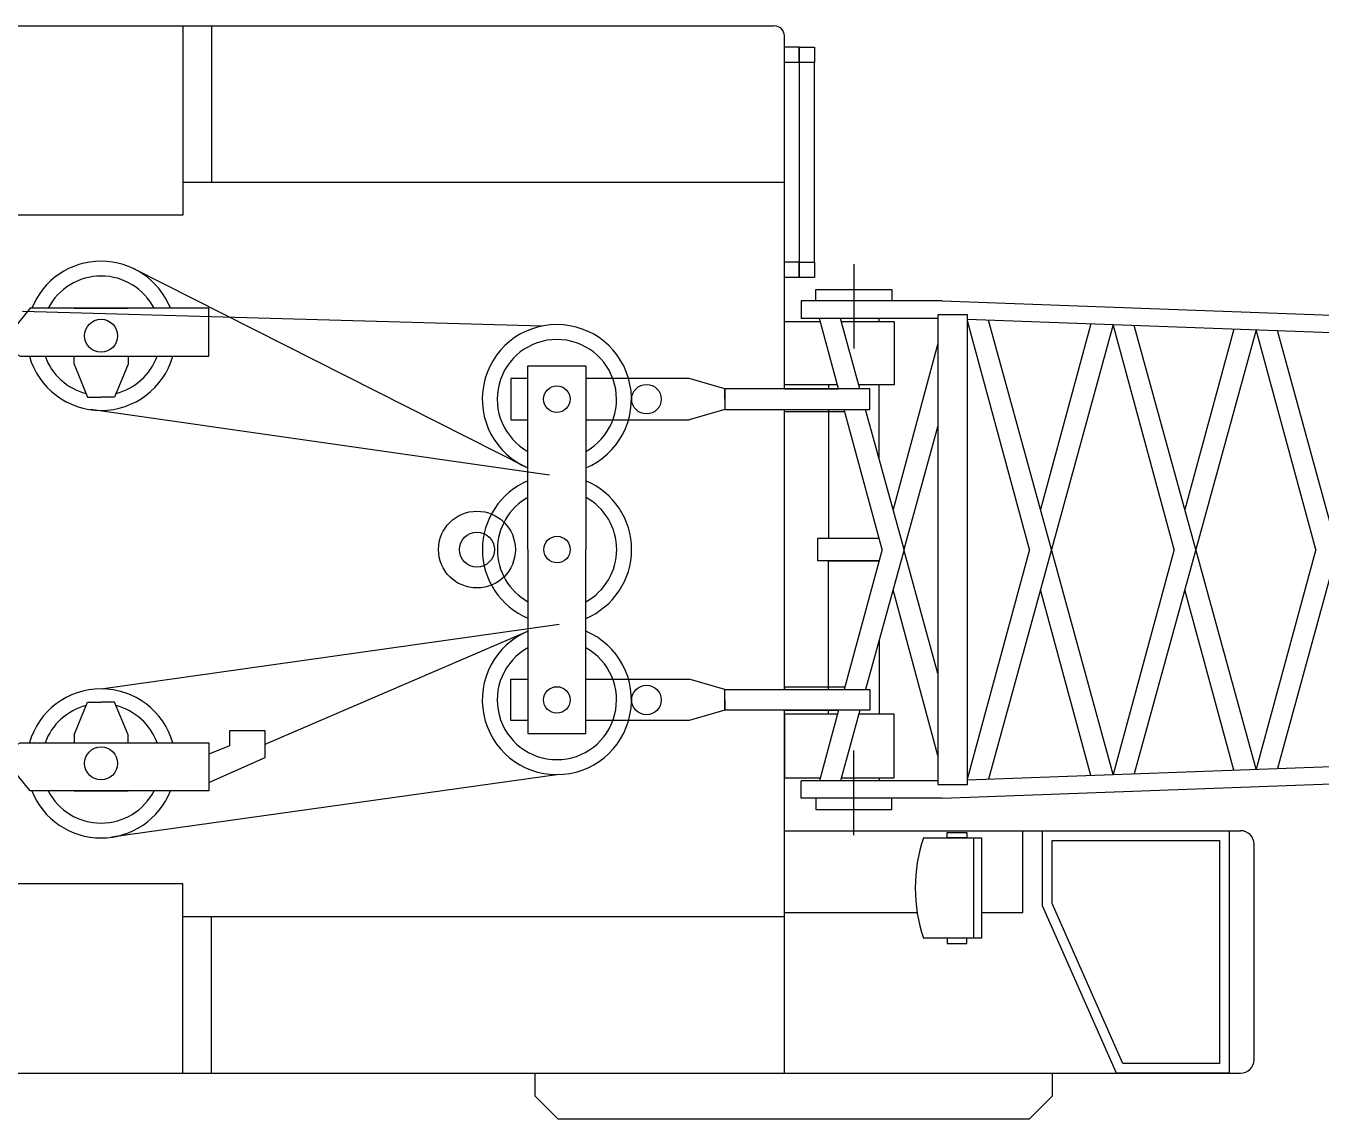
# Model space of a CAD drawing. Header units: inches. Extents: x -11313 to -10532, y -2328 to -2195.
# Drawn here: x -11229.2 to -11077.2, y -2328.2 to -2200 of the extents above; entities that cross this region are included whole.
import ezdxf

# ---------------------------------------------------------------- set-up
doc = ezdxf.new("R2010")
doc.units = ezdxf.units.IN
doc.header["$MEASUREMENT"] = 0

msp = doc.modelspace()

# ---------------------------------------------------------------- linework, layer by layer
at = {"color": 0, "linetype": 'Continuous'}
for p, q in [((-11296.49572, -2199.99382), (-11141.34753, -2199.99382)), ((-11210.75133, -2199.99382), (-11210.75133, -2222.19802)), ((-11207.36972, -2199.99382), (-11207.36972, -2218.34415)), ((-11140.16643, -2242.56057), (-11140.16643, -2201.17492)), ((-11132.01708, -2227.91985), (-11132.01708, -2237.84124)), ((-11121.66641, -2232.24268), (-11138.18276, -2232.24268)), ((-11138.18276, -2232.24268), (-11138.18276, -2234.29093)), ((-11121.66641, -2232.24268), (-10841.54235, -2242.51764)), ((-11122.15443, -2234.29093), (-11138.18276, -2234.29093)), ((-11133.806, -2242.56057), (-11136.05217, -2234.29093)), ((-11131.30764, -2242.56057), (-11133.58092, -2234.29093)), ((-11118.67867, -2234.4019), (-10841.54235, -2244.56727)), ((-11111.39426, -2261.41114), (-11118.67867, -2234.59242)), ((-11108.83409, -2261.41114), (-11116.23416, -2234.49157)), ((-11104.23173, -2234.93182), (-11110.12991, -2256.69728)), ((-11101.61155, -2235.02792), (-11108.8473, -2261.41114)), ((-11094.44542, -2261.41114), (-11101.61155, -2235.02792)), ((-11091.88525, -2261.41114), (-11099.11268, -2235.11958)), ((-11087.44971, -2235.54738), (-11093.18107, -2256.69728)), ((-11084.83151, -2235.64342), (-11091.89847, -2261.41114)), ((-11077.83256, -2261.41114), (-11084.83151, -2235.64342)), ((-11075.2724, -2261.41114), (-11082.33061, -2235.73515)), ((-11122.15443, -2237.26064), (-11127.42152, -2256.69728)), ((-11140.16643, -2277.83957), (-11140.16643, -2244.98271)), ((-11128.68587, -2261.41114), (-11133.1481, -2244.98271)), ((-11126.1257, -2261.41114), (-11130.6418, -2244.98271)), ((-11122.15443, -2246.8828), (-11126.13891, -2261.41114)), ((-11128.68587, -2261.41114), (-11133.1481, -2277.83957)), ((-11126.1257, -2261.41114), (-11130.6418, -2277.83957)), ((-11122.15443, -2275.93949), (-11126.13891, -2261.41114)), ((-11111.39426, -2261.41114), (-11118.67867, -2288.22987)), ((-11108.83409, -2261.41114), (-11116.23416, -2288.33072)), ((-11101.61155, -2287.79436), (-11108.8473, -2261.41114)), ((-11094.44542, -2261.41114), (-11101.61155, -2287.79436)), ((-11091.88525, -2261.41114), (-11099.11268, -2287.7027)), ((-11084.83151, -2287.17887), (-11091.89847, -2261.41114)), ((-11077.83256, -2261.41114), (-11084.83151, -2287.17887)), ((-11075.2724, -2261.41114), (-11082.33061, -2287.08714)), ((-11122.15443, -2285.56165), (-11127.42152, -2266.12501)), ((-11104.23173, -2287.89047), (-11110.12991, -2266.12501)), ((-11087.44971, -2287.27491), (-11093.18107, -2266.12501)), ((-11118.67867, -2288.42039), (-10841.54235, -2278.25502)), ((-11140.16643, -2322.82847), (-11140.16643, -2280.26172)), ((-11133.806, -2280.26172), (-11136.05217, -2288.53135)), ((-11131.30764, -2280.26172), (-11133.58092, -2288.53135)), ((-11121.66641, -2290.57961), (-10841.54235, -2280.30465)), ((-11132.01708, -2294.90244), (-11132.01708, -2284.98105)), ((-11122.15443, -2288.53135), (-11138.18276, -2288.53135)), ((-11138.18276, -2290.57961), (-11138.18276, -2288.53135)), ((-11121.66641, -2290.57961), (-11138.18276, -2290.57961)), ((-11140.16643, -2294.38645), (-11086.64469, -2294.38645)), ((-11112.20283, -2303.95991), (-11112.20283, -2294.38645)), ((-11117.98184, -2295.21102), (-11117.98184, -2306.99675)), ((-11085.06989, -2321.25366), (-11085.06989, -2295.96126)), ((-11210.75133, -2322.82847), (-11210.75133, -2300.62427)), ((-11207.36972, -2322.82847), (-11207.36972, -2304.47814)), ((-11140.16643, -2303.95991), (-11124.5921, -2303.95991)), ((-11117.05278, -2303.95991), (-11112.20283, -2303.95991)), ((-11296.49572, -2322.82847), (-11086.64469, -2322.82847))]:
    msp.add_line(p, q, dxfattribs=at)
for points in [[(-11140.16643, -2202.46178), (-11138.41677, -2202.46178), (-11138.41677, -2204.28567), (-11140.16643, -2204.28567)], [(-11136.62522, -2204.2695), (-11138.41677, -2204.2695), (-11138.41677, -2202.47795), (-11136.62522, -2202.47795)], [(-11138.41677, -2227.6973), (-11136.62522, -2227.6973), (-11136.62522, -2204.2695), (-11138.41677, -2204.2695)], [(-11140.16643, -2227.68113), (-11138.41677, -2227.68113), (-11138.41677, -2229.50502), (-11140.16643, -2229.50502)], [(-11136.62522, -2229.48885), (-11138.41677, -2229.48885), (-11138.41677, -2227.6973), (-11136.62522, -2227.6973)], [(-11136.48636, -2230.92322), (-11127.5478, -2230.92322), (-11127.5478, -2232.24268), (-11136.48636, -2232.24268)], [(-11122.15443, -2288.95519), (-11118.67867, -2288.95519), (-11118.67867, -2233.8671), (-11122.15443, -2233.8671)], [(-11147.15855, -2244.98271), (-11130.1561, -2244.98271), (-11130.1561, -2242.56057), (-11147.15855, -2242.56057)], [(-11147.15855, -2277.83957), (-11130.1561, -2277.83957), (-11130.1561, -2280.26172), (-11147.15855, -2280.26172)], [(-11136.48636, -2291.89907), (-11127.5478, -2291.89907), (-11127.5478, -2290.57961), (-11136.48636, -2290.57961)], [(-11109.89182, -2294.38645), (-11087.97611, -2294.38645), (-11087.97611, -2322.82847), (-11101.21449, -2322.82847), (-11109.89182, -2303.17978)], [(-11121.06183, -2294.59067), (-11118.74665, -2294.59067), (-11118.74665, -2295.21102), (-11121.06183, -2295.21102)], [(-11108.73513, -2295.54315), (-11089.13281, -2295.54315), (-11089.13281, -2321.67177), (-11100.46085, -2321.67177), (-11108.73513, -2302.93574)], [(-11121.06183, -2307.6171), (-11118.74665, -2307.6171), (-11118.74665, -2306.99675), (-11121.06183, -2306.99675)], [(-11169.38725, -2322.82847), (-11108.74874, -2322.82847), (-11108.74874, -2325.51817), (-11111.43844, -2328.20787), (-11166.69755, -2328.20787), (-11169.38725, -2325.51817)]]:
    msp.add_lwpolyline(points, close=True, dxfattribs=at)
for points in [[(-11140.16643, -2218.34415), (-11210.75133, -2218.34415)], [(-11210.75133, -2222.19802), (-11254.60678, -2222.19802), (-11254.60678, -2220.4416), (-11286.87604, -2220.4416), (-11286.87604, -2227.13799)], [(-11216.69861, -2228.37439), (-11170.25335, -2251.83851)], [(-11243.69521, -2236.19318), (-11241.94552, -2237.94287), (-11231.19042, -2237.94287), (-11229.81982, -2238.73419), (-11207.6908, -2238.73419), (-11207.6908, -2233.11775), (-11228.66833, -2233.11775), (-11231.16447, -2236.19318)], [(-11168.62532, -2235.20017), (-11229.55798, -2233.4866)], [(-11223.49594, -2233.11775), (-11217.16809, -2233.11775)], [(-11133.93435, -2242.08804), (-11140.16643, -2242.08804), (-11140.16643, -2234.65768), (-11135.95256, -2234.65768)], [(-11129.05234, -2234.65768), (-11129.05234, -2234.29093), (-11133.58092, -2234.29093)], [(-11133.48011, -2234.65768), (-11127.29666, -2234.65768), (-11127.29666, -2242.08804), (-11131.43753, -2242.08804)], [(-11223.49594, -2239.68376), (-11223.49594, -2238.73419)], [(-11223.49594, -2239.68376), (-11221.91398, -2243.518), (-11220.33201, -2243.518)], [(-11217.16809, -2239.68376), (-11218.75005, -2243.518), (-11220.33201, -2243.518)], [(-11217.16809, -2238.73419), (-11217.16809, -2239.68376)], [(-11170.25335, -2261.41114), (-11170.25335, -2239.84337), (-11163.46834, -2239.84337), (-11163.46834, -2261.41114)], [(-11170.25335, -2241.3495), (-11172.25391, -2241.3495), (-11172.25391, -2246.19378), (-11170.25335, -2246.19378)], [(-11151.35382, -2241.3495), (-11151.35382, -2241.3495), (-11163.46834, -2241.3495)], [(-11147.15855, -2243.77164), (-11147.15855, -2242.56057), (-11151.35382, -2241.3495)], [(-11140.16643, -2242.56057), (-11140.16643, -2242.55568), (-11133.80733, -2242.55568)], [(-11134.98182, -2242.08804), (-11134.98182, -2242.56057)], [(-11129.05234, -2250.76475), (-11129.05234, -2242.08804)], [(-11147.15855, -2243.77164), (-11147.15855, -2244.98271), (-11151.35382, -2246.19378)], [(-11167.71457, -2252.70343), (-11221.57134, -2244.99867)], [(-11133.07035, -2245.26897), (-11140.16643, -2245.26897), (-11140.16643, -2244.98271)], [(-11134.98182, -2244.98271), (-11134.98182, -2260.09168), (-11129.05234, -2260.09168), (-11129.05234, -2260.0619)], [(-11163.46834, -2246.19378), (-11151.35382, -2246.19378)], [(-11129.04426, -2262.73061), (-11136.26023, -2262.73061), (-11136.26023, -2260.09168), (-11129.04426, -2260.09168)], [(-11170.25335, -2261.41114), (-11170.25335, -2282.97892), (-11163.46834, -2282.97892), (-11163.46834, -2261.41114)], [(-11134.98182, -2277.83957), (-11134.98182, -2262.73061), (-11129.05234, -2262.73061), (-11129.05234, -2262.76039)], [(-11220.33201, -2277.73542), (-11166.60194, -2270.15902)], [(-11201.07504, -2284.23597), (-11170.25335, -2270.98377)], [(-11129.05234, -2272.05754), (-11129.05234, -2280.73424)], [(-11170.25335, -2281.47279), (-11172.25391, -2281.47279), (-11172.25391, -2276.6285), (-11170.25335, -2276.6285)], [(-11163.46834, -2276.6285), (-11151.35382, -2276.6285)], [(-11147.15855, -2279.05064), (-11147.15855, -2277.83957), (-11151.35382, -2276.6285)], [(-11133.07035, -2277.55331), (-11140.16643, -2277.55331), (-11140.16643, -2277.83957)], [(-11147.15855, -2279.05064), (-11147.15855, -2280.26172), (-11151.35382, -2281.47279)], [(-11223.49594, -2283.13853), (-11221.91398, -2279.30429), (-11220.33201, -2279.30429)], [(-11217.16809, -2283.13853), (-11218.75005, -2279.30429), (-11220.33201, -2279.30429)], [(-11140.16643, -2280.26172), (-11140.16643, -2280.26661), (-11133.80733, -2280.26661)], [(-11133.93435, -2280.73424), (-11140.16643, -2280.73424), (-11140.16643, -2288.16461), (-11135.95256, -2288.16461)], [(-11134.98182, -2280.73424), (-11134.98182, -2280.26172)], [(-11133.48011, -2288.16461), (-11127.29666, -2288.16461), (-11127.29666, -2280.73424), (-11131.43753, -2280.73424)], [(-11151.35382, -2281.47279), (-11151.35382, -2281.47279), (-11163.46834, -2281.47279)], [(-11223.49594, -2283.13853), (-11223.49594, -2284.0881)], [(-11217.16809, -2284.0881), (-11217.16809, -2283.13853)], [(-11207.6908, -2288.75031), (-11201.07504, -2285.79547), (-11201.07504, -2282.67647), (-11205.26288, -2282.67647), (-11205.26288, -2284.44116), (-11207.6908, -2285.42611)], [(-11243.69521, -2286.62911), (-11241.94552, -2284.87942), (-11231.19042, -2284.87942), (-11229.81982, -2284.0881), (-11207.6908, -2284.0881), (-11207.6908, -2289.70453), (-11228.66833, -2289.70453), (-11231.16447, -2286.62911)], [(-11166.57869, -2287.79729), (-11219.11861, -2295.15329)], [(-11129.05234, -2288.16461), (-11129.05234, -2288.53135), (-11133.58092, -2288.53135)], [(-11223.49594, -2289.70453), (-11217.16809, -2289.70453)], [(-11210.75133, -2300.62427), (-11254.60678, -2300.62427), (-11254.60678, -2302.38069), (-11286.87604, -2302.38069), (-11286.87604, -2295.68429)], [(-11123.85727, -2295.21102), (-11117.05278, -2295.21102), (-11117.05278, -2306.99675), (-11123.85727, -2306.99675)], [(-11140.16643, -2304.47814), (-11210.75133, -2304.47814)]]:
    msp.add_lwpolyline(points, dxfattribs=at)
for centre, radius in [((-11220.33201, -2236.33567), 1.93756), ((-11166.86085, -2243.77164), 1.55518), ((-11156.34726, -2243.77164), 1.73441), ((-11176.23506, -2261.41114), 4.50664), ((-11176.23506, -2261.41114), 2.05233), ((-11166.84323, -2261.41114), 1.55518), ((-11166.86085, -2279.05064), 1.55518), ((-11156.34726, -2279.05064), 1.73441), ((-11220.33201, -2286.48662), 1.93756)]:
    msp.add_circle(centre, radius, dxfattribs=at)
for centre, radius, start, end in [((-11141.34753, -2201.17492), 1.1811, 0, 90), ((-11220.33201, -2236.33567), 8.7512, 21.5745268, 158.4254732), ((-11220.33201, -2236.33567), 7.00096, 27.3638073, 152.6361927), ((-11166.86085, -2243.77164), 8.7512, 292.8090897, 247.1909103), ((-11166.86085, -2243.77164), 7.00096, 298.9847774, 241.0152226), ((-11220.33201, -2236.33567), 8.7512, 195.9071351, 344.0928649), ((-11220.33201, -2236.33567), 7.00096, 200.0352794, 255.5387802), ((-11220.33201, -2236.33567), 7.00096, 284.4612198, 339.9647206), ((-11166.84323, -2261.41114), 8.7512, 112.9342535, 180), ((-11166.84323, -2261.41114), 8.7512, 0, 67.3159593), ((-11166.84323, -2261.41114), 7.00096, 119.1497038, 180), ((-11166.84323, -2261.41114), 7.00096, 0, 61.1798864), ((-11166.84323, -2261.41114), 8.7512, 180, 247.0657465), ((-11166.84323, -2261.41114), 7.00096, 180, 240.8502962), ((-11166.84323, -2261.41114), 7.00096, 298.8201136, 0), ((-11166.84323, -2261.41114), 8.7512, 292.6840407, 0), ((-11166.86085, -2279.05064), 8.7512, 112.8090897, 67.1909103), ((-11166.86085, -2279.05064), 7.00096, 118.9847774, 61.0152226), ((-11220.33201, -2286.48662), 8.7512, 15.9071351, 164.0928649), ((-11220.33201, -2286.48662), 7.00096, 104.4612198, 159.9647206), ((-11220.33201, -2286.48662), 7.00096, 20.0352794, 75.5387802), ((-11220.33201, -2286.48662), 8.7512, 201.5745268, 338.4254732), ((-11220.33201, -2286.48662), 7.00096, 207.3638073, 332.6361927), ((-11086.64469, -2295.96126), 1.5748, 0, 90), ((-11106.14648, -2301.10389), 18.66542, 161.5963023, 198.4036977), ((-11086.64469, -2321.25366), 1.5748, 270, 0)]:
    msp.add_arc(centre, radius, start, end, dxfattribs=at)

doc.saveas('drawing.dxf')
